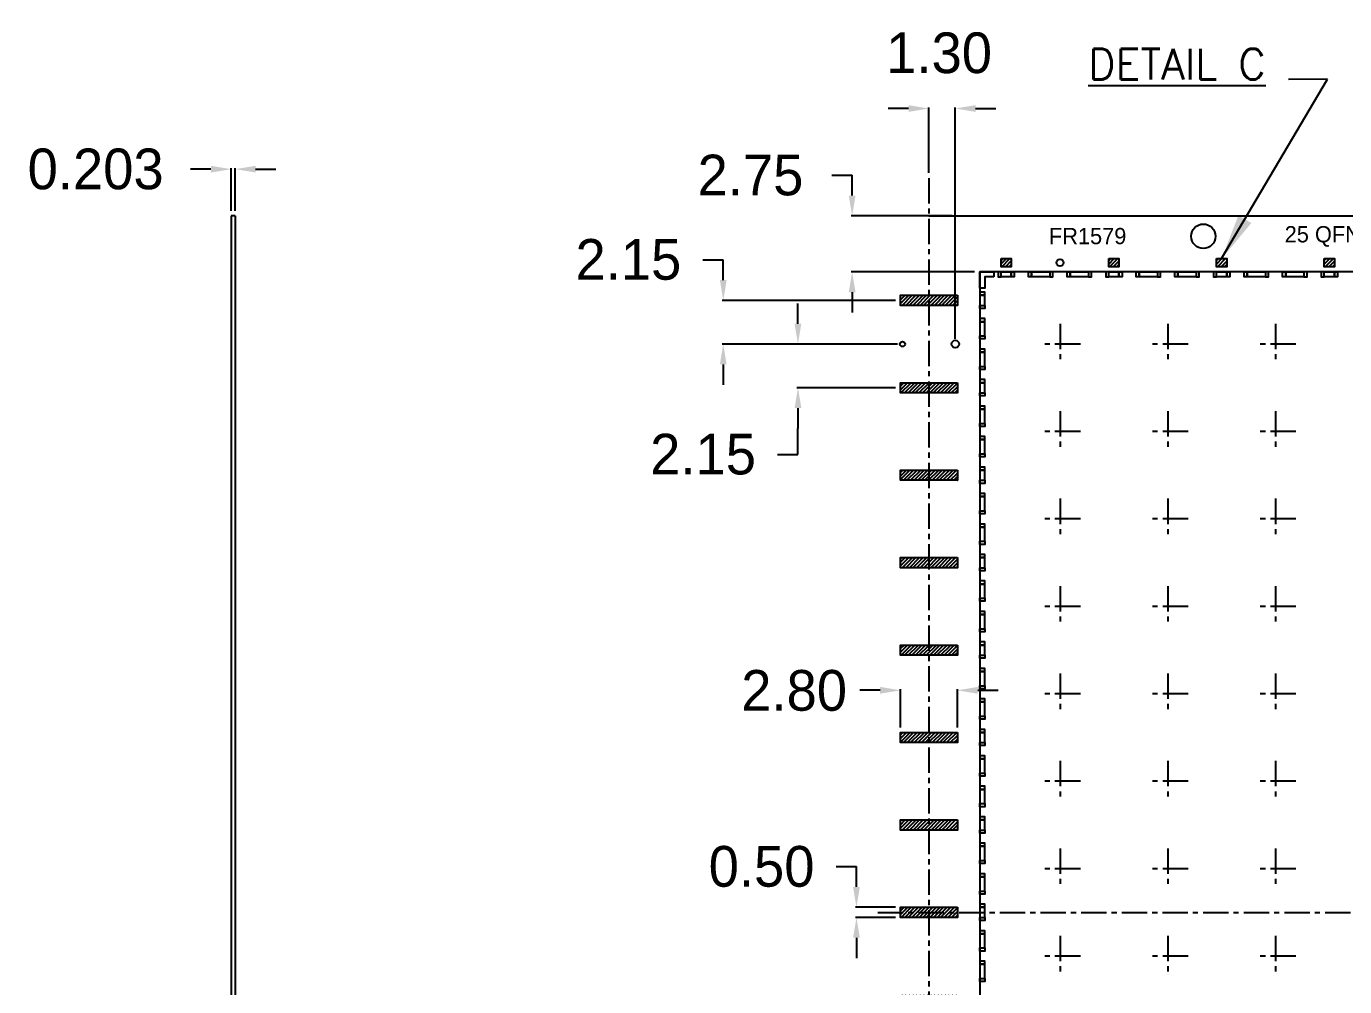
# Model space of a CAD drawing. Extents: x -356 to -83, y -298 to -106.
# Drawn here: x -318 to -253.1, y -254.7 to -207.5 of the extents above; entities that cross this region are included whole.
import ezdxf

# ---------------------------------------------------------------- set-up
doc = ezdxf.new("R2010")
doc.units = 0
doc.header["$MEASUREMENT"] = 0
doc.linetypes.add('CENTER', pattern=[2, 1.25, -0.25, 0.25, -0.25])
doc.layers.get('0').update_dxf_attribs({"linetype": 'CONTINUOUS'})
doc.layers.get('DEFPOINTS').update_dxf_attribs({"linetype": 'CONTINUOUS'})
for name, color, linetype in [('CENTER', 1, 'CENTER'), ('DIM', 3, 'CONTINUOUS'), ('half_bottom', 4, 'CONTINUOUS')]:
    doc.layers.add(name, color=color, linetype=linetype)
doc.styles.add('ROMANS', font='romans.shx', dxfattribs={"height": 2})
doc.dimstyles.new('FRAME', dxfattribs={"dimscale": 25, "dimtxt": 0.08, "dimasz": 0.09, "dimexe": 0.04, "dimexo": 0.04, "dimgap": 0.04, "dimtad": 0, "dimdec": 3, "dimlfac": 0.1, "dimzin": 0, "dimdsep": 46, "dimtxsty": 'ROMANS', "dimcen": 0.04, "dimadec": 0, "dimazin": 0, "dimtfac": 1, "dimtdec": 3, "dimtofl": 0, "dimtmove": 2, "dimatfit": 3, "dimfxl": 1, "dimtolj": 1, "dimtzin": 0, "dimarcsym": 0})
doc.dimstyles.get("Standard").update_dxf_attribs({"dimtxt": 0.3, "dimasz": 0.2, "dimexe": 0.05, "dimexo": 0.15, "dimgap": 0.05, "dimtad": 0, "dimtoh": 1, "dimdec": 3, "dimdsep": 46, "dimtxsty": 'STANDARD', "dimcen": 0.5, "dimadec": 0, "dimazin": 0, "dimtfac": 1, "dimtdec": 3, "dimtofl": 0, "dimtmove": 0, "dimatfit": 3, "dimfxl": 1, "dimtolj": 1, "dimtzin": 0, "dimarcsym": 0})
doc.dimstyles.new('STANDARD$0', dxfattribs={"dimtxt": 0.18, "dimasz": 0.18, "dimexe": 0.18, "dimexo": 0.0625, "dimgap": 0.09, "dimtad": 0, "dimtih": 1, "dimtoh": 1, "dimdec": 4, "dimzin": 0, "dimdsep": 46, "dimtxsty": 'STANDARD', "dimcen": 0.09, "dimadec": 0, "dimazin": 0, "dimtfac": 1, "dimtdec": 4, "dimtofl": 0, "dimtmove": 0, "dimatfit": 3, "dimfxl": 1, "dimtolj": 1, "dimtzin": 0, "dimarcsym": 0})
pattern_1 = [(45, (-622.31223, 43.88071), (-0.088388348, 0.088388348), [])]

# ---------------------------------------------------------------- blocks, each defined once
blk = doc.blocks.new('*D2')
at = {"layer": 'DEFPOINTS', "color": 0, "linetype": 'Continuous', "transparency": 16777216}
for p in [(-78.199, 154.682), (-80.363, 154.182), (-78.199, 154.182)]:
    blk.add_point(p, dxfattribs=at)
at = {"layer": 'DIM', "color": 0, "linetype": 'Continuous', "lineweight": -2, "transparency": 16777216}
for p, q in [((-81.363, 156.682), (-80.363, 156.682)), ((-80.363, 155.682), (-80.363, 156.682)), ((-78.449, 154.682), (-80.413, 154.682)), ((-78.449, 154.182), (-80.413, 154.182)), ((-80.363, 153.182), (-80.363, 152.182))]:
    blk.add_line(p, q, dxfattribs=at)
at = {"layer": 'DIM', "color": 0, "linetype": 'Continuous', "transparency": 16777216}
for points in [[(-80.529, 155.682), (-80.196, 155.682), (-80.363, 154.682)], [(-80.529, 153.182), (-80.196, 153.182), (-80.363, 154.182)]]:
    blk.add_solid(points, dxfattribs=at)
at = {"layer": 'DIM', "color": 0, "linetype": 'Continuous', "transparency": 16777216, "insert": (-85.029, 156.682), "char_height": 2, "attachment_point": 5}
blk.add_mtext('\\A1;0.50', dxfattribs=at)
blk = doc.blocks.new('*D3')
at = {"layer": 'DEFPOINTS', "color": 0, "linetype": 'Continuous', "transparency": 16777216}
for p in [(-78.199, 165.354), (-78.199, 163.282), (-75.399, 163.282)]:
    blk.add_point(p, dxfattribs=at)
at = {"layer": 'DIM', "color": 0, "linetype": 'Continuous', "lineweight": -2, "transparency": 16777216}
for p, q in [((-78.199, 163.532), (-78.199, 165.404)), ((-75.399, 163.532), (-75.399, 165.404)), ((-79.199, 165.354), (-80.199, 165.354)), ((-74.399, 165.354), (-73.399, 165.354))]:
    blk.add_line(p, q, dxfattribs=at)
at = {"layer": 'DIM', "color": 0, "linetype": 'Continuous', "transparency": 16777216}
for points in [[(-79.199, 165.521), (-79.199, 165.187), (-78.199, 165.354)], [(-74.399, 165.521), (-74.399, 165.187), (-75.399, 165.354)]]:
    blk.add_solid(points, dxfattribs=at)
at = {"layer": 'DIM', "color": 0, "linetype": 'Continuous', "transparency": 16777216, "insert": (-83.428, 165.337), "char_height": 2, "attachment_point": 5}
blk.add_mtext('\\A1;2.80', dxfattribs=at)
blk = doc.blocks.new('*D11')
at = {"layer": 'DEFPOINTS', "color": 0, "linetype": 'Continuous', "transparency": 16777216}
for p in [(-111.12, 190.982), (-111.12, 188.682), (-110.917, 188.682)]:
    blk.add_point(p, dxfattribs=at)
at = {"layer": 'DIM', "color": 0, "linetype": 'Continuous', "lineweight": -2, "transparency": 16777216}
for p, q in [((-112.12, 190.982), (-113.12, 190.982)), ((-111.12, 188.932), (-111.12, 191.032)), ((-110.917, 188.932), (-110.917, 191.032)), ((-109.917, 190.982), (-108.917, 190.982))]:
    blk.add_line(p, q, dxfattribs=at)
at = {"layer": 'DIM', "color": 0, "linetype": 'Continuous', "transparency": 16777216}
for points in [[(-112.12, 191.148), (-112.12, 190.815), (-111.12, 190.982)], [(-109.917, 191.148), (-109.917, 190.815), (-110.917, 190.982)]]:
    blk.add_solid(points, dxfattribs=at)
at = {"layer": 'DIM', "color": 0, "linetype": 'Continuous', "transparency": 16777216, "insert": (-117.787, 190.982), "char_height": 2, "attachment_point": 5}
blk.add_mtext('\\A1;0.203', dxfattribs=at)
blk = doc.blocks.new('*D47')
at = {"layer": 'DEFPOINTS', "color": 0, "linetype": 'Continuous', "transparency": 16777216}
for p in [(-80.575, 188.682), (-75.4, 188.682), (-74.299, 185.932)]:
    blk.add_point(p, dxfattribs=at)
at = {"layer": 'DIM', "color": 0, "linetype": 'Continuous', "lineweight": -2, "transparency": 16777216}
for p, q in [((-81.575, 190.682), (-80.575, 190.682)), ((-80.575, 189.682), (-80.575, 190.682)), ((-75.65, 188.682), (-80.625, 188.682)), ((-74.549, 185.932), (-80.625, 185.932)), ((-80.575, 184.932), (-80.575, 183.932))]:
    blk.add_line(p, q, dxfattribs=at)
at = {"layer": 'DIM', "color": 0, "linetype": 'Continuous', "transparency": 16777216}
for points in [[(-80.742, 189.682), (-80.409, 189.682), (-80.575, 188.682)], [(-80.742, 184.932), (-80.409, 184.932), (-80.575, 185.932)]]:
    blk.add_solid(points, dxfattribs=at)
at = {"layer": 'DIM', "color": 0, "linetype": 'Continuous', "transparency": 16777216, "insert": (-85.575, 190.682), "char_height": 2, "attachment_point": 5}
blk.add_mtext('\\A1;2.75', dxfattribs=at)
blk = doc.blocks.new('*D48')
at = {"layer": 'DEFPOINTS', "color": 0, "linetype": 'Continuous', "transparency": 16777216}
for p in [(-83.24, 182.382), (-78.099, 182.382), (-78.199, 180.232)]:
    blk.add_point(p, dxfattribs=at)
at = {"layer": 'DIM', "color": 0, "linetype": 'Continuous', "lineweight": -2, "transparency": 16777216}
for p, q in [((-83.24, 183.382), (-83.24, 184.382)), ((-78.349, 182.382), (-83.29, 182.382)), ((-78.449, 180.232), (-83.29, 180.232)), ((-83.24, 179.232), (-83.24, 178.232)), ((-83.24, 176.956), (-83.24, 178.232)), ((-84.24, 176.956), (-83.24, 176.956))]:
    blk.add_line(p, q, dxfattribs=at)
at = {"layer": 'DIM', "color": 0, "linetype": 'Continuous', "transparency": 16777216}
for points in [[(-83.407, 183.382), (-83.074, 183.382), (-83.24, 182.382)], [(-83.407, 179.232), (-83.074, 179.232), (-83.24, 180.232)]]:
    blk.add_solid(points, dxfattribs=at)
at = {"layer": 'DIM', "color": 0, "linetype": 'Continuous', "transparency": 16777216, "insert": (-87.907, 176.956), "char_height": 2, "attachment_point": 5}
blk.add_mtext('\\A1;2.15', dxfattribs=at)
blk = doc.blocks.new('*D49')
at = {"layer": 'DEFPOINTS', "color": 0, "linetype": 'Continuous', "transparency": 16777216}
for p in [(-86.915, 184.532), (-78.199, 184.532), (-78.099, 182.382)]:
    blk.add_point(p, dxfattribs=at)
at = {"layer": 'DIM', "color": 0, "linetype": 'Continuous', "lineweight": -2, "transparency": 16777216}
for p, q in [((-87.915, 186.532), (-86.915, 186.532)), ((-86.915, 185.532), (-86.915, 186.532)), ((-78.449, 184.532), (-86.965, 184.532)), ((-78.349, 182.382), (-86.965, 182.382)), ((-86.915, 181.382), (-86.915, 180.382))]:
    blk.add_line(p, q, dxfattribs=at)
at = {"layer": 'DIM', "color": 0, "linetype": 'Continuous', "transparency": 16777216}
for points in [[(-87.081, 185.532), (-86.748, 185.532), (-86.915, 184.532)], [(-87.081, 181.382), (-86.748, 181.382), (-86.915, 182.382)]]:
    blk.add_solid(points, dxfattribs=at)
at = {"layer": 'DIM', "color": 0, "linetype": 'Continuous', "transparency": 16777216, "insert": (-91.581, 186.532), "char_height": 2, "attachment_point": 5}
blk.add_mtext('\\A1;2.15', dxfattribs=at)
blk = doc.blocks.new('*D50')
at = {"layer": 'DEFPOINTS', "color": 0, "linetype": 'Continuous', "transparency": 16777216}
for p in [(-75.499, 193.965), (-76.799, 190.545), (-75.499, 182.382)]:
    blk.add_point(p, dxfattribs=at)
at = {"layer": 'DIM', "color": 0, "linetype": 'Continuous', "lineweight": -2, "transparency": 16777216}
for p, q in [((-77.799, 193.965), (-78.799, 193.965)), ((-76.799, 190.795), (-76.799, 194.015)), ((-75.499, 182.632), (-75.499, 194.015)), ((-74.499, 193.965), (-73.499, 193.965))]:
    blk.add_line(p, q, dxfattribs=at)
at = {"layer": 'DIM', "color": 0, "linetype": 'Continuous', "transparency": 16777216}
for points in [[(-77.799, 194.132), (-77.799, 193.798), (-76.799, 193.965)], [(-74.499, 194.132), (-74.499, 193.798), (-75.499, 193.965)]]:
    blk.add_solid(points, dxfattribs=at)
at = {"layer": 'DIM', "color": 0, "linetype": 'Continuous', "transparency": 16777216, "insert": (-76.297, 196.692), "char_height": 2, "attachment_point": 5}
blk.add_mtext('\\A1;1.30', dxfattribs=at)

msp = doc.modelspace()

# ---------------------------------------------------------------- hatches: boundary and pattern name
at = {"layer": 'half_bottom'}
h = msp.add_hatch(dxfattribs=at)
h.set_pattern_fill('ANSI31', color=256, style=0)
h.set_pattern_definition(pattern_1)
h.paths.add_polyline_path([(-270.02544, -218.93225), (-270.02544, -219.33225), (-269.52544, -219.33225), (-269.52544, -218.93225)])
h = msp.add_hatch(dxfattribs=at)
h.set_pattern_fill('ANSI31', color=256, style=0)
h.set_pattern_definition(pattern_1)
h.paths.add_polyline_path([(-264.72544, -218.93225), (-264.72544, -219.33225), (-264.22544, -219.33225), (-264.22544, -218.93225)])
h = msp.add_hatch(dxfattribs=at)
h.set_pattern_fill('ANSI31', color=256, style=0)
h.set_pattern_definition(pattern_1)
h.paths.add_polyline_path([(-259.42544, -219.33225), (-258.92544, -219.33225), (-258.92544, -218.93225), (-259.42544, -218.93225)])
h = msp.add_hatch(dxfattribs=at)
h.set_pattern_fill('ANSI31', color=256, style=0)
h.set_pattern_definition(pattern_1)
h.paths.add_polyline_path([(-254.12544, -218.93225), (-254.12544, -219.33225), (-253.62544, -219.33225), (-253.62544, -218.93225)])
h = msp.add_hatch(dxfattribs=at)
h.set_pattern_fill('ANSI31', color=256, angle=180, style=0)
h.set_pattern_definition([(225, (-622.31223, 43.88071), (0.088388348, -0.088388348), [])])
h.paths.add_polyline_path([(-272.17544, -220.73225), (-274.97544, -220.73225), (-274.97544, -221.23225), (-272.17544, -221.23225)])
h.paths.add_polyline_path([(-272.17544, -225.03225), (-274.97544, -225.03225), (-274.97544, -225.53225), (-272.17544, -225.53225)])
h.paths.add_polyline_path([(-272.17544, -229.33225), (-274.97544, -229.33225), (-274.97544, -229.83225), (-272.17544, -229.83225)])
h.paths.add_polyline_path([(-272.17544, -233.63225), (-274.97544, -233.63225), (-274.97544, -234.13225), (-272.17544, -234.13225)])
h.paths.add_polyline_path([(-272.17544, -237.93225), (-274.97544, -237.93225), (-274.97544, -238.43225), (-272.17544, -238.43225)])
h.paths.add_polyline_path([(-272.17544, -242.23225), (-274.97544, -242.23225), (-274.97544, -242.73225), (-272.17544, -242.73225)])
h.paths.add_polyline_path([(-272.17544, -246.53225), (-274.97544, -246.53225), (-274.97544, -247.03225), (-272.17544, -247.03225)])
h.paths.add_polyline_path([(-272.17544, -250.83225), (-274.97544, -250.83225), (-274.97544, -251.33225), (-272.17544, -251.33225)])
h.paths.add_polyline_path([(-272.17544, -255.13225), (-274.97544, -255.13225), (-274.97544, -255.63225), (-272.17544, -255.63225)])
h.paths.add_polyline_path([(-272.17544, -259.43225), (-274.97544, -259.43225), (-274.97544, -259.93225), (-272.17544, -259.93225)])
h.paths.add_polyline_path([(-272.17544, -263.73225), (-274.97544, -263.73225), (-274.97544, -264.23225), (-272.17544, -264.23225)])
h.paths.add_polyline_path([(-272.17544, -268.03225), (-274.97544, -268.03225), (-274.97544, -268.53225), (-272.17544, -268.53225)])
h.paths.add_polyline_path([(-272.17544, -272.33225), (-274.97544, -272.33225), (-274.97544, -272.83225), (-272.17544, -272.83225)])
h.paths.add_polyline_path([(-272.17544, -276.63225), (-274.97544, -276.63225), (-274.97544, -277.13225), (-272.17544, -277.13225)])
h.paths.add_polyline_path([(-272.17544, -280.93225), (-274.97544, -280.93225), (-274.97544, -281.43225), (-272.17544, -281.43225)])

# ---------------------------------------------------------------- linework, layer by layer
for p, q in [((-307.89686, -216.83225), (-307.89686, -286.83225)), ((-307.69386, -216.83225), (-307.89686, -216.83225)), ((-307.69386, -216.83225), (-307.69386, -286.83225)), ((-273.57544, -216.83225), (-224.97419, -216.83225))]:
    msp.add_line(p, q)
for points in [[(-271.07544, -282.58225), (-226.07544, -282.58225), (-226.07544, -219.58225), (-271.07544, -219.58225)], [(-270.37544, -219.83225), (-270.82544, -219.83225), (-270.82544, -220.38225), (-271.07544, -220.38225), (-271.07544, -219.58225), (-270.37544, -219.58225)], [(-269.52544, -219.83225), (-270.02544, -219.83225), (-270.02544, -219.58225), (-269.52544, -219.58225)], [(-267.62544, -219.58225), (-267.62544, -219.83225), (-268.52544, -219.83225), (-268.52544, -219.58225)], [(-265.72544, -219.58225), (-265.72544, -219.83225), (-266.62544, -219.83225), (-266.62544, -219.58225)], [(-264.22544, -219.83225), (-264.72544, -219.83225), (-264.72544, -219.58225), (-264.22544, -219.58225)], [(-262.32544, -219.58225), (-262.32544, -219.83225), (-263.22544, -219.83225), (-263.22544, -219.58225)], [(-260.42544, -219.58225), (-260.42544, -219.83225), (-261.32544, -219.83225), (-261.32544, -219.58225)], [(-258.92544, -219.83225), (-259.42544, -219.83225), (-259.42544, -219.58225), (-258.92544, -219.58225)], [(-257.02544, -219.58225), (-257.02544, -219.83225), (-257.92544, -219.83225), (-257.92544, -219.58225)], [(-255.12544, -219.58225), (-255.12544, -219.83225), (-256.02544, -219.83225), (-256.02544, -219.58225)], [(-253.62544, -219.83225), (-254.12544, -219.83225), (-254.12544, -219.58225), (-253.62544, -219.58225)], [(-271.07544, -220.73225), (-271.07544, -221.23225), (-270.82544, -221.23225), (-270.82544, -220.73225)], [(-271.07544, -222.03225), (-271.07544, -222.73225), (-270.82544, -222.73225), (-270.82544, -222.03225)], [(-271.07544, -223.53225), (-271.07544, -224.23225), (-270.82544, -224.23225), (-270.82544, -223.53225)], [(-271.07544, -225.03225), (-271.07544, -225.53225), (-270.82544, -225.53225), (-270.82544, -225.03225)], [(-271.07544, -226.33225), (-271.07544, -227.03225), (-270.82544, -227.03225), (-270.82544, -226.33225)], [(-271.07544, -227.83225), (-271.07544, -228.53225), (-270.82544, -228.53225), (-270.82544, -227.83225)], [(-271.07544, -229.33225), (-271.07544, -229.83225), (-270.82544, -229.83225), (-270.82544, -229.33225)], [(-271.07544, -230.63225), (-271.07544, -231.33225), (-270.82544, -231.33225), (-270.82544, -230.63225)], [(-271.07544, -232.13225), (-271.07544, -232.83225), (-270.82544, -232.83225), (-270.82544, -232.13225)], [(-271.07544, -233.63225), (-271.07544, -234.13225), (-270.82544, -234.13225), (-270.82544, -233.63225)], [(-271.07544, -234.93225), (-271.07544, -235.63225), (-270.82544, -235.63225), (-270.82544, -234.93225)], [(-271.07544, -236.43225), (-271.07544, -237.13225), (-270.82544, -237.13225), (-270.82544, -236.43225)], [(-271.07544, -237.93225), (-271.07544, -238.43225), (-270.82544, -238.43225), (-270.82544, -237.93225)], [(-271.07544, -239.23225), (-271.07544, -239.93225), (-270.82544, -239.93225), (-270.82544, -239.23225)], [(-271.07544, -240.73225), (-271.07544, -241.43225), (-270.82544, -241.43225), (-270.82544, -240.73225)], [(-271.07544, -242.23225), (-271.07544, -242.73225), (-270.82544, -242.73225), (-270.82544, -242.23225)], [(-271.07544, -243.53225), (-271.07544, -244.23225), (-270.82544, -244.23225), (-270.82544, -243.53225)], [(-271.07544, -245.03225), (-271.07544, -245.73225), (-270.82544, -245.73225), (-270.82544, -245.03225)], [(-271.07544, -246.53225), (-271.07544, -247.03225), (-270.82544, -247.03225), (-270.82544, -246.53225)], [(-271.07544, -247.83225), (-271.07544, -248.53225), (-270.82544, -248.53225), (-270.82544, -247.83225)], [(-271.07544, -249.33225), (-271.07544, -250.03225), (-270.82544, -250.03225), (-270.82544, -249.33225)], [(-271.07544, -250.83225), (-271.07544, -251.33225), (-270.82544, -251.33225), (-270.82544, -250.83225)], [(-271.07544, -252.13225), (-271.07544, -252.83225), (-270.82544, -252.83225), (-270.82544, -252.13225)], [(-271.07544, -253.63225), (-271.07544, -254.33225), (-270.82544, -254.33225), (-270.82544, -253.63225)]]:
    msp.add_lwpolyline(points, close=True)
for centre, radius in [((-260.07544, -217.83225), 0.6), ((-267.12544, -219.13225), 0.175), ((-274.87544, -223.13225), 0.125), ((-272.27544, -223.13225), 0.185)]:
    msp.add_circle(centre, radius)
at = {"layer": 'CENTER'}
for p, q in [((-273.57544, -214.96953), (-273.57544, -289.23292)), ((-267.12544, -222.13225), (-267.12544, -224.13225)), ((-261.82544, -222.13225), (-261.82544, -224.13225)), ((-256.52544, -222.13225), (-256.52544, -224.13225)), ((-266.12544, -223.13225), (-268.12544, -223.13225)), ((-260.82544, -223.13225), (-262.82544, -223.13225)), ((-255.52544, -223.13225), (-257.52544, -223.13225)), ((-267.12544, -226.43225), (-267.12544, -228.43225)), ((-261.82544, -226.43225), (-261.82544, -228.43225)), ((-256.52544, -226.43225), (-256.52544, -228.43225)), ((-266.12544, -227.43225), (-268.12544, -227.43225)), ((-260.82544, -227.43225), (-262.82544, -227.43225)), ((-255.52544, -227.43225), (-257.52544, -227.43225)), ((-267.12544, -230.73225), (-267.12544, -232.73225)), ((-261.82544, -230.73225), (-261.82544, -232.73225)), ((-256.52544, -230.73225), (-256.52544, -232.73225)), ((-266.12544, -231.73225), (-268.12544, -231.73225)), ((-260.82544, -231.73225), (-262.82544, -231.73225)), ((-255.52544, -231.73225), (-257.52544, -231.73225)), ((-267.12544, -235.03225), (-267.12544, -237.03225)), ((-261.82544, -235.03225), (-261.82544, -237.03225)), ((-256.52544, -235.03225), (-256.52544, -237.03225)), ((-266.12544, -236.03225), (-268.12544, -236.03225)), ((-260.82544, -236.03225), (-262.82544, -236.03225)), ((-255.52544, -236.03225), (-257.52544, -236.03225)), ((-267.12544, -239.33225), (-267.12544, -241.33225)), ((-261.82544, -239.33225), (-261.82544, -241.33225)), ((-256.52544, -239.33225), (-256.52544, -241.33225)), ((-266.12544, -240.33225), (-268.12544, -240.33225)), ((-260.82544, -240.33225), (-262.82544, -240.33225)), ((-255.52544, -240.33225), (-257.52544, -240.33225)), ((-267.12544, -243.63225), (-267.12544, -245.63225)), ((-261.82544, -243.63225), (-261.82544, -245.63225)), ((-256.52544, -243.63225), (-256.52544, -245.63225)), ((-266.12544, -244.63225), (-268.12544, -244.63225)), ((-260.82544, -244.63225), (-262.82544, -244.63225)), ((-255.52544, -244.63225), (-257.52544, -244.63225)), ((-267.12544, -247.93225), (-267.12544, -249.93225)), ((-261.82544, -247.93225), (-261.82544, -249.93225)), ((-256.52544, -247.93225), (-256.52544, -249.93225)), ((-266.12544, -248.93225), (-268.12544, -248.93225)), ((-260.82544, -248.93225), (-262.82544, -248.93225)), ((-255.52544, -248.93225), (-257.52544, -248.93225)), ((-276.08876, -251.08225), (-222.67791, -251.08225)), ((-267.12544, -252.23225), (-267.12544, -254.23225)), ((-261.82544, -252.23225), (-261.82544, -254.23225)), ((-256.52544, -252.23225), (-256.52544, -254.23225)), ((-266.12544, -253.23225), (-268.12544, -253.23225)), ((-260.82544, -253.23225), (-262.82544, -253.23225)), ((-255.52544, -253.23225), (-257.52544, -253.23225))]:
    msp.add_line(p, q, dxfattribs=at)
at = {"layer": 'half_bottom'}
for points in [[(-270.02544, -218.93225), (-269.52544, -218.93225), (-269.52544, -219.33225), (-270.02544, -219.33225)], [(-264.72544, -218.93225), (-264.22544, -218.93225), (-264.22544, -219.33225), (-264.72544, -219.33225)], [(-259.42544, -218.93225), (-258.92544, -218.93225), (-258.92544, -219.33225), (-259.42544, -219.33225)], [(-254.12544, -218.93225), (-253.62544, -218.93225), (-253.62544, -219.33225), (-254.12544, -219.33225)], [(-270.02544, -219.58225), (-270.17544, -219.58225), (-270.17544, -219.83225), (-270.02544, -219.83225)], [(-269.52544, -219.58225), (-269.37544, -219.58225), (-269.37544, -219.83225), (-269.52544, -219.83225)], [(-268.67544, -219.58225), (-268.52544, -219.58225), (-268.52544, -219.83225), (-268.67544, -219.83225)], [(-267.47544, -219.58225), (-267.62544, -219.58225), (-267.62544, -219.83225), (-267.47544, -219.83225)], [(-266.77544, -219.58225), (-266.62544, -219.58225), (-266.62544, -219.83225), (-266.77544, -219.83225)], [(-265.57544, -219.58225), (-265.72544, -219.58225), (-265.72544, -219.83225), (-265.57544, -219.83225)], [(-264.72544, -219.58225), (-264.87544, -219.58225), (-264.87544, -219.83225), (-264.72544, -219.83225)], [(-264.22544, -219.58225), (-264.07544, -219.58225), (-264.07544, -219.83225), (-264.22544, -219.83225)], [(-263.37544, -219.58225), (-263.22544, -219.58225), (-263.22544, -219.83225), (-263.37544, -219.83225)], [(-262.17544, -219.58225), (-262.32544, -219.58225), (-262.32544, -219.83225), (-262.17544, -219.83225)], [(-261.47544, -219.58225), (-261.32544, -219.58225), (-261.32544, -219.83225), (-261.47544, -219.83225)], [(-260.27544, -219.58225), (-260.42544, -219.58225), (-260.42544, -219.83225), (-260.27544, -219.83225)], [(-259.42544, -219.58225), (-259.57544, -219.58225), (-259.57544, -219.83225), (-259.42544, -219.83225)], [(-258.92544, -219.58225), (-258.77544, -219.58225), (-258.77544, -219.83225), (-258.92544, -219.83225)], [(-258.07544, -219.58225), (-257.92544, -219.58225), (-257.92544, -219.83225), (-258.07544, -219.83225)], [(-256.87544, -219.58225), (-257.02544, -219.58225), (-257.02544, -219.83225), (-256.87544, -219.83225)], [(-256.17544, -219.58225), (-256.02544, -219.58225), (-256.02544, -219.83225), (-256.17544, -219.83225)], [(-254.97544, -219.58225), (-255.12544, -219.58225), (-255.12544, -219.83225), (-254.97544, -219.83225)], [(-254.12544, -219.58225), (-254.27544, -219.58225), (-254.27544, -219.83225), (-254.12544, -219.83225)], [(-253.62544, -219.58225), (-253.47544, -219.58225), (-253.47544, -219.83225), (-253.62544, -219.83225)], [(-272.17544, -220.73225), (-272.17544, -221.23225), (-274.97544, -221.23225), (-274.97544, -220.73225)], [(-270.82544, -220.73225), (-270.82544, -220.58225), (-271.07544, -220.58225), (-271.07544, -220.73225)], [(-270.82544, -221.23225), (-270.82544, -221.38225), (-271.07544, -221.38225), (-271.07544, -221.23225)], [(-270.82544, -222.03225), (-270.82544, -221.88225), (-271.07544, -221.88225), (-271.07544, -222.03225)], [(-270.82544, -222.73225), (-270.82544, -222.88225), (-271.07544, -222.88225), (-271.07544, -222.73225)], [(-270.82544, -223.53225), (-270.82544, -223.38225), (-271.07544, -223.38225), (-271.07544, -223.53225)], [(-270.82544, -224.23225), (-270.82544, -224.38225), (-271.07544, -224.38225), (-271.07544, -224.23225)], [(-270.82544, -225.03225), (-270.82544, -224.88225), (-271.07544, -224.88225), (-271.07544, -225.03225)], [(-272.17544, -225.03225), (-272.17544, -225.53225), (-274.97544, -225.53225), (-274.97544, -225.03225)], [(-270.82544, -225.53225), (-270.82544, -225.68225), (-271.07544, -225.68225), (-271.07544, -225.53225)], [(-270.82544, -226.33225), (-270.82544, -226.18225), (-271.07544, -226.18225), (-271.07544, -226.33225)], [(-270.82544, -227.03225), (-270.82544, -227.18225), (-271.07544, -227.18225), (-271.07544, -227.03225)], [(-270.82544, -227.83225), (-270.82544, -227.68225), (-271.07544, -227.68225), (-271.07544, -227.83225)], [(-270.82544, -228.53225), (-270.82544, -228.68225), (-271.07544, -228.68225), (-271.07544, -228.53225)], [(-272.17544, -229.33225), (-272.17544, -229.83225), (-274.97544, -229.83225), (-274.97544, -229.33225)], [(-270.82544, -229.33225), (-270.82544, -229.18225), (-271.07544, -229.18225), (-271.07544, -229.33225)], [(-270.82544, -229.83225), (-270.82544, -229.98225), (-271.07544, -229.98225), (-271.07544, -229.83225)], [(-270.82544, -230.63225), (-270.82544, -230.48225), (-271.07544, -230.48225), (-271.07544, -230.63225)], [(-270.82544, -231.33225), (-270.82544, -231.48225), (-271.07544, -231.48225), (-271.07544, -231.33225)], [(-270.82544, -232.13225), (-270.82544, -231.98225), (-271.07544, -231.98225), (-271.07544, -232.13225)], [(-270.82544, -232.83225), (-270.82544, -232.98225), (-271.07544, -232.98225), (-271.07544, -232.83225)], [(-272.17544, -233.63225), (-272.17544, -234.13225), (-274.97544, -234.13225), (-274.97544, -233.63225)], [(-270.82544, -233.63225), (-270.82544, -233.48225), (-271.07544, -233.48225), (-271.07544, -233.63225)], [(-270.82544, -234.13225), (-270.82544, -234.28225), (-271.07544, -234.28225), (-271.07544, -234.13225)], [(-270.82544, -234.93225), (-270.82544, -234.78225), (-271.07544, -234.78225), (-271.07544, -234.93225)], [(-270.82544, -235.63225), (-270.82544, -235.78225), (-271.07544, -235.78225), (-271.07544, -235.63225)], [(-270.82544, -236.43225), (-270.82544, -236.28225), (-271.07544, -236.28225), (-271.07544, -236.43225)], [(-270.82544, -237.13225), (-270.82544, -237.28225), (-271.07544, -237.28225), (-271.07544, -237.13225)], [(-272.17544, -237.93225), (-272.17544, -238.43225), (-274.97544, -238.43225), (-274.97544, -237.93225)], [(-270.82544, -237.93225), (-270.82544, -237.78225), (-271.07544, -237.78225), (-271.07544, -237.93225)], [(-270.82544, -238.43225), (-270.82544, -238.58225), (-271.07544, -238.58225), (-271.07544, -238.43225)], [(-270.82544, -239.23225), (-270.82544, -239.08225), (-271.07544, -239.08225), (-271.07544, -239.23225)], [(-270.82544, -239.93225), (-270.82544, -240.08225), (-271.07544, -240.08225), (-271.07544, -239.93225)], [(-270.82544, -240.73225), (-270.82544, -240.58225), (-271.07544, -240.58225), (-271.07544, -240.73225)], [(-270.82544, -241.43225), (-270.82544, -241.58225), (-271.07544, -241.58225), (-271.07544, -241.43225)], [(-272.17544, -242.23225), (-272.17544, -242.73225), (-274.97544, -242.73225), (-274.97544, -242.23225)], [(-270.82544, -242.23225), (-270.82544, -242.08225), (-271.07544, -242.08225), (-271.07544, -242.23225)], [(-270.82544, -242.73225), (-270.82544, -242.88225), (-271.07544, -242.88225), (-271.07544, -242.73225)], [(-270.82544, -243.53225), (-270.82544, -243.38225), (-271.07544, -243.38225), (-271.07544, -243.53225)], [(-270.82544, -244.23225), (-270.82544, -244.38225), (-271.07544, -244.38225), (-271.07544, -244.23225)], [(-270.82544, -245.03225), (-270.82544, -244.88225), (-271.07544, -244.88225), (-271.07544, -245.03225)], [(-270.82544, -245.73225), (-270.82544, -245.88225), (-271.07544, -245.88225), (-271.07544, -245.73225)], [(-270.82544, -246.53225), (-270.82544, -246.38225), (-271.07544, -246.38225), (-271.07544, -246.53225)], [(-272.17544, -246.53225), (-272.17544, -247.03225), (-274.97544, -247.03225), (-274.97544, -246.53225)], [(-270.82544, -247.03225), (-270.82544, -247.18225), (-271.07544, -247.18225), (-271.07544, -247.03225)], [(-270.82544, -247.83225), (-270.82544, -247.68225), (-271.07544, -247.68225), (-271.07544, -247.83225)], [(-270.82544, -248.53225), (-270.82544, -248.68225), (-271.07544, -248.68225), (-271.07544, -248.53225)], [(-270.82544, -249.33225), (-270.82544, -249.18225), (-271.07544, -249.18225), (-271.07544, -249.33225)], [(-270.82544, -250.03225), (-270.82544, -250.18225), (-271.07544, -250.18225), (-271.07544, -250.03225)], [(-272.17544, -250.83225), (-272.17544, -251.33225), (-274.97544, -251.33225), (-274.97544, -250.83225)], [(-270.82544, -250.83225), (-270.82544, -250.68225), (-271.07544, -250.68225), (-271.07544, -250.83225)], [(-270.82544, -251.33225), (-270.82544, -251.48225), (-271.07544, -251.48225), (-271.07544, -251.33225)], [(-270.82544, -252.13225), (-270.82544, -251.98225), (-271.07544, -251.98225), (-271.07544, -252.13225)], [(-270.82544, -252.83225), (-270.82544, -252.98225), (-271.07544, -252.98225), (-271.07544, -252.83225)], [(-270.82544, -253.63225), (-270.82544, -253.48225), (-271.07544, -253.48225), (-271.07544, -253.63225)], [(-270.82544, -254.33225), (-270.82544, -254.48225), (-271.07544, -254.48225), (-271.07544, -254.33225)]]:
    msp.add_lwpolyline(points, close=True, dxfattribs=at)

# ---------------------------------------------------------------- texts
at = {"linetype": 'Continuous'}
for s, p in [('FR1579', (-267.66954, -218.22144)), ('25 QFN 4x5/0.5', (-256.07298, -218.13224))]:
    msp.add_text(s, height=0.8, dxfattribs=at).set_placement(p)
at = {"layer": 'DIM', "insert": (-257.0009, -210.11609), "char_height": 1.5, "attachment_point": 9}
msp.add_mtext('{\\Fromans.shx|c0;\\LDETAIL C}', dxfattribs=at)

# ---------------------------------------------------------------- dimensions: what is measured, and where the dimension line sits
at = {"layer": 'DIM', "linetype": 'Continuous'}
for base, p1, p2, angle, override, picture, middle in [((-272.27544, -211.54948), (-273.57544, -214.96953), (-272.27544, -223.13225), 180, {"dimtxt": 2, "dimasz": 1, "dimexo": 0.25, "dimgap": 1, "dimdec": 2, "dimtmove": 2}, '*D50', (-273.07375, -208.82188)), ((-274.97544, -240.16031), (-272.17544, -242.23225), (-274.97544, -242.23225), 180, {"dimtxt": 2, "dimasz": 1, "dimexo": 0.25, "dimgap": 1, "dimdec": 2, "dimtmove": 1}, '*D3', (-280.20417, -240.1775)), ((-277.13926, -251.33225), (-274.97544, -250.83225), (-274.97544, -251.33225), 270, {"dimtxt": 2, "dimasz": 1, "dimexo": 0.25, "dimgap": 1, "dimtmove": 1}, '*D2', (-278.89375, -250.19607))]:
    dim = msp.add_linear_dim(base=base, p1=p1, p2=p2, angle=angle, text='<>0', dimstyle='STANDARD', override=override, dxfattribs=at)
    dim.commit()
    dim.dimension.update_dxf_attribs({"geometry": picture, "text_midpoint": middle, "dimtype": 128, "insert": (-196.77653, -405.51438)})
dim = msp.add_linear_dim(base=(-307.89686, -214.53257), p1=(-307.69386, -216.83225), p2=(-307.89686, -216.83225), dimstyle='STANDARD', override={"dimtxt": 2, "dimasz": 1, "dimexo": 0.25, "dimgap": 1}, dxfattribs=at)
dim.commit()
dim.dimension.update_dxf_attribs({"geometry": '*D11', "text_midpoint": (-314.56352, -214.53257), "dimtype": 128, "insert": (-196.77653, -405.51438)})
for base, p1, p2, angle, dimstyle, override, picture, middle in [((-277.35198, -216.83225), (-271.07544, -219.58225), (-272.17669, -216.83225), 90, 'STANDARD', {"dimtxt": 2, "dimasz": 1, "dimexo": 0.25, "dimgap": 1, "dimdec": 2, "dimtmove": 1}, '*D47', (-279.12343, -215.01736)), ((-283.69107, -220.98225), (-274.87544, -223.13225), (-274.97544, -220.98225), 270, 'STANDARD$0', {"dimtxt": 2, "dimasz": 1, "dimexe": 0.05, "dimexo": 0.25, "dimgap": 1, "dimtih": 0, "dimdec": 2, "dimzin": 8, "dimcen": 0.5, "dimtdec": 3, "dimtmove": 1}, '*D49', (-284.89487, -219.174)), ((-280.01693, -223.13225), (-274.97544, -225.28225), (-274.87544, -223.13225), 270, 'STANDARD$0', {"dimtxt": 2, "dimasz": 1, "dimexe": 0.05, "dimexo": 0.25, "dimgap": 1, "dimtih": 0, "dimdec": 2, "dimzin": 8, "dimcen": 0.5, "dimtdec": 3, "dimtmove": 1}, '*D48', (-281.10553, -228.55836))]:
    dim = msp.add_linear_dim(base=base, p1=p1, p2=p2, angle=angle, dimstyle=dimstyle, override=override, dxfattribs=at)
    dim.commit()
    dim.dimension.update_dxf_attribs({"geometry": picture, "text_midpoint": middle, "dimtype": 128, "insert": (-196.77653, -405.51438)})

# ---------------------------------------------------------------- leaders
at = {"layer": 'DIM', "linetype": 'Continuous', "annotation_type": 0, "has_hookline": 1, "hookline_direction": 1, "text_width": 9.57143}
msp.add_leader([(-259.17544, -218.93225), (-253.97131, -210.10578), (-255.8797, -210.11407)], dimstyle='FRAME', override={"dimgap": 0.04, "dimtad": 0}, dxfattribs=at)

doc.saveas('drawing.dxf')
